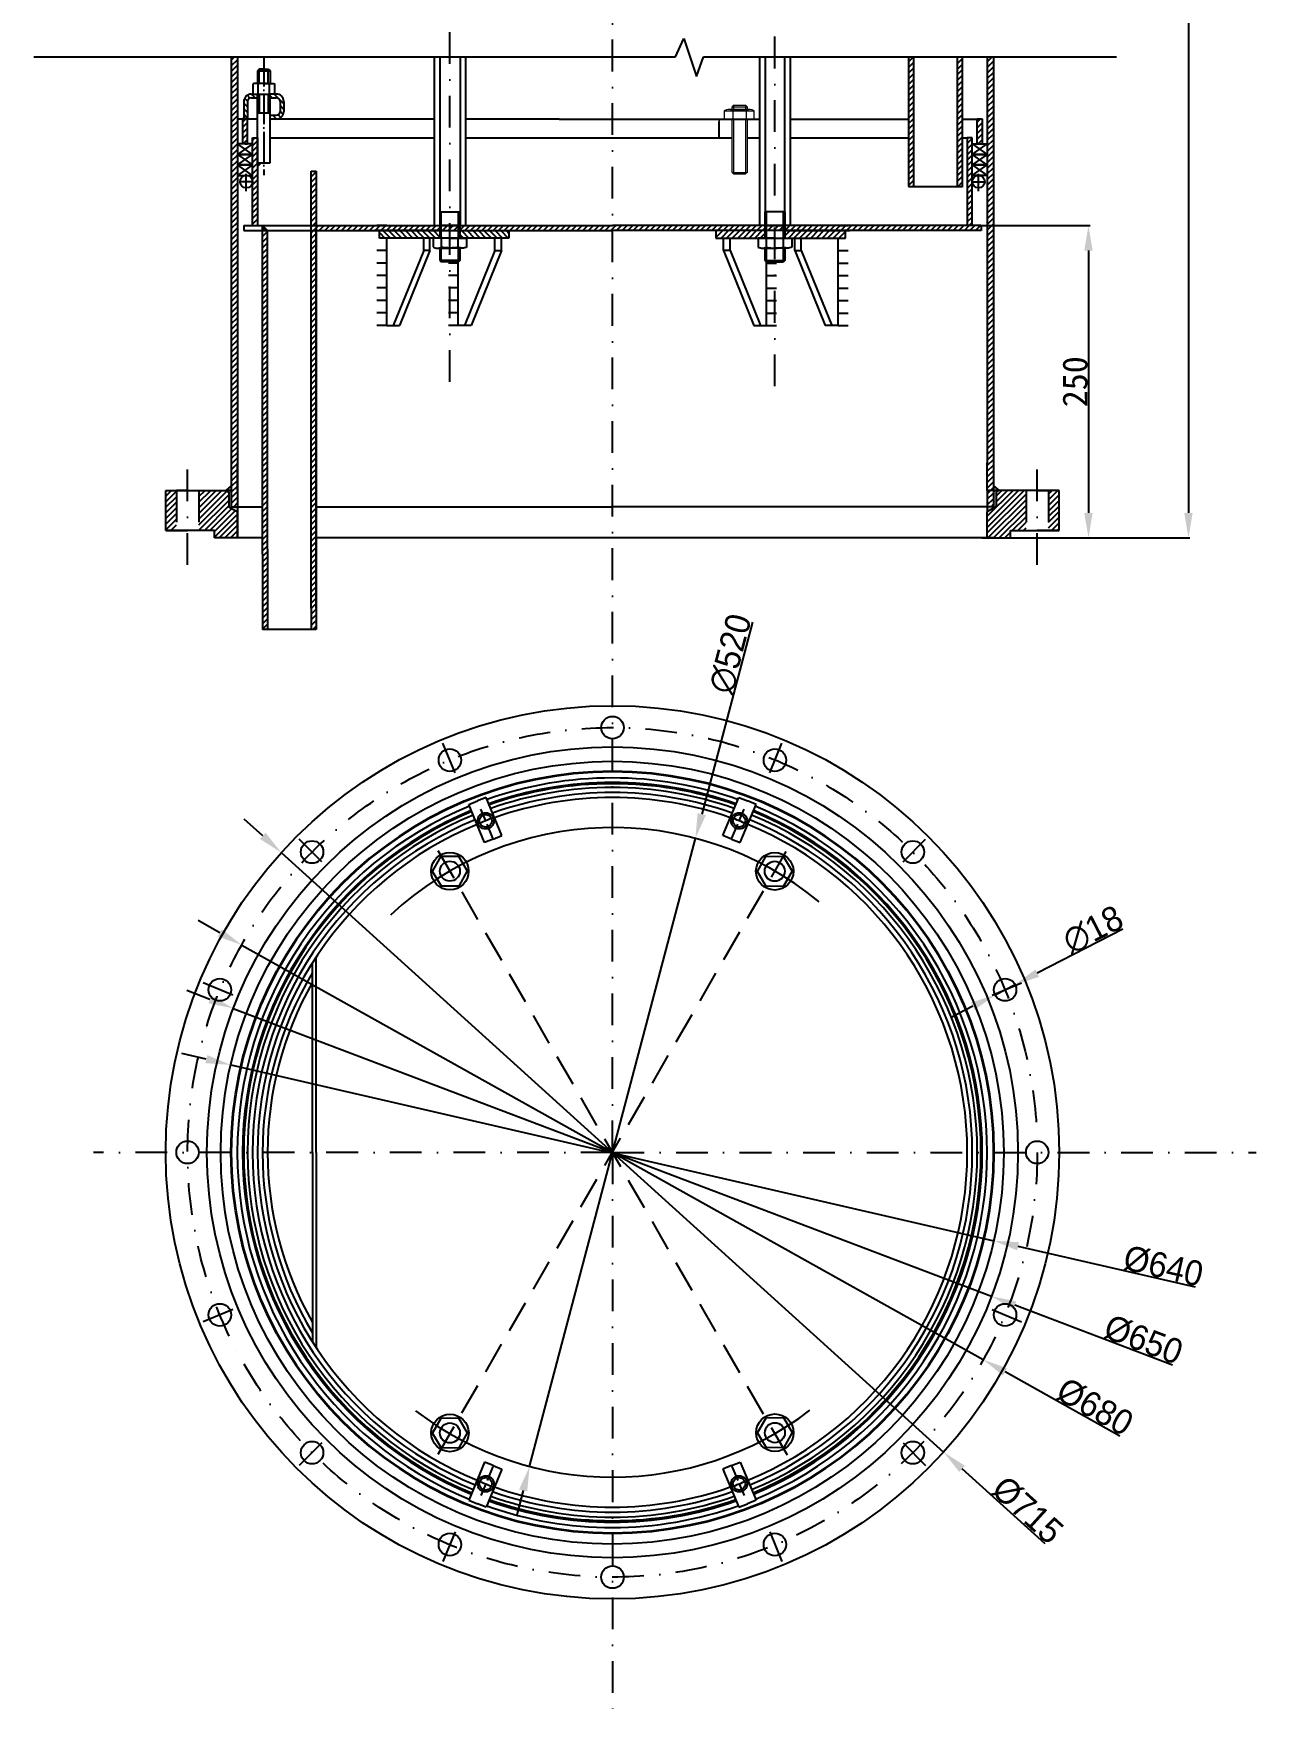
# Model space of a CAD drawing. Header units: millimetres. Extents: x 1235 to 3083, y 1046 to 3116.
# Drawn here: x 1235 to 2213, y 1046 to 2394 of the extents above; entities that cross this region are included whole.
import ezdxf

# ---------------------------------------------------------------- set-up
doc = ezdxf.new("R2010")
doc.units = ezdxf.units.MM
for name, pattern in [('ACAD_ISO02W100', [15, 12, -3]), ('ACAD_ISO04W100', [30, 24, -3, 0, -3]), ('DASHDOTX2', [50.8, 25.4, -12.7, 0, -12.7]), ('DASHEDX2', [38.1, 25.4, -12.7])]:
    doc.linetypes.add(name, pattern=pattern)
for name, color, linetype, plot in [('填充', 7, 'Continuous', False), ('虚线', 7, 'ACAD_ISO02W100', False), ('视口', 7, 'Continuous', False)]:
    doc.layers.add(name, color=color, linetype=linetype, plot=plot)
doc.layers.add('标注', color=65, linetype='Continuous', lineweight=13)
doc.styles.get("Standard").update_dxf_attribs({"font": ''})
doc.styles.get('Standard').set_extended_font_data('SimSun')
doc.dimstyles.new('ISO-25', dxfattribs={"dimtxt": 20, "dimasz": 20, "dimexe": 1.25, "dimexo": 0.625, "dimtad": 1, "dimtxsty": 'Standard', "dimcen": 2.5, "dimadec": 0, "dimazin": 0, "dimtfac": 1, "dimtmove": 0, "dimatfit": 3, "dimfxl": 1, "dimarcsym": 0})
pattern_1 = [(45, (2755.085, 1498.7804), (-2.245064, 2.245064), [])]

# ---------------------------------------------------------------- blocks, each defined once
blk = doc.blocks.new('zhizuo')
h = blk.add_hatch()
h.set_pattern_fill('ANSI31', color=256, scale=0.25, angle=90, style=0)
h.set_pattern_definition([(135, (-89.40065, 176.0967), (-0.561266, -0.561266), [])])
h.paths.add_polyline_path([(-14.12, -1), (-14.12, -2.5), (-5.25, -2.5), (-2, -2.5), (-2, -1), (-5.25, -1)])
h.paths.add_polyline_path([(11.81, -2.5), (11.81, -1), (2, -1), (2, -2.5), (3.34, -2.5)])
for p, q in [((-2, 2.73), (-2, -2.5)), ((-2, 2.73), (2, 2.73)), ((-1.73, -2.5), (-1.73, 2.73)), ((1.73, -2.5), (1.73, 2.73)), ((2, 2.73), (2, -2.5)), ((-5.25, -1), (-15, -1)), ((-12.61, 0), (-14.61, 0)), ((-14.12, -2.5), (-14.12, -1)), ((-5.25, -2.5), (-14.12, -2.5)), ((-12.61, -20), (-12.61, -2.5)), ((-2, -1), (-5.25, -1)), ((11.81, -2.5), (-5.25, -2.5)), ((-5.25, -5), (-5.25, -2.5)), ((-4, -5), (-4, -2.5)), ((-2, -1), (-3.34, -1)), ((-3.34, -2.5), (-3.34, -4.28)), ((-1.67, -4.5), (-1.67, -2.5)), ((0, -2.5), (3.34, -2.5)), ((1.67, -4.5), (1.67, -2.5)), ((2, -1), (3.34, -1)), ((3.34, -2.5), (3.34, -4.28)), ((5.25, -1), (5.25, -1)), ((9, -5), (9, -2.5)), ((10.29, -5), (10.29, -2.5)), ((11.81, -1), (11.81, -2.5)), ((-12.61, -5), (-14.61, -5)), ((-5.25, -5), (-11.36, -20)), ((-4, -5), (-10.06, -20)), ((-4, -5), (-5.25, -5)), ((-2.51, -4.5), (0, -4.5)), ((-2, -4.5), (-2, -7)), ((-1.73, -7), (-1.73, -4.5)), ((2.51, -4.5), (0, -4.5)), ((1.73, -7), (1.73, -4.5)), ((2, -4.5), (2, -7)), ((9, -5), (2.93, -20)), ((10.29, -5), (4.23, -20)), ((9, -5), (10.29, -5)), ((-12.61, -7.5), (-14.61, -7.5)), ((-12.61, -10), (-14.61, -10)), ((-2, -7), (-1.73, -7.27)), ((2, -7), (-2, -7)), ((1.73, -7.27), (-1.73, -7.27)), ((1.68, -7.5), (-0.32, -7.5)), ((1.68, -10), (-0.32, -10)), ((1.68, -20), (1.68, -7.27)), ((2, -7), (1.73, -7.27)), ((-12.61, -12.5), (-14.61, -12.5)), ((1.68, -12.5), (-0.32, -12.5)), ((-12.61, -15), (-14.61, -15)), ((1.68, -15), (-0.32, -15)), ((-12.61, -17.5), (-14.61, -17.5)), ((-12.61, -20), (-14.61, -20)), ((-12.61, -20), (-10.06, -20)), ((1.68, -17.5), (-0.32, -17.5)), ((1.68, -20), (-0.32, -20)), ((4.23, -20), (1.68, -20))]:
    blk.add_line(p, q)
blk.add_ellipse((-2.51, -4.28), major_axis=(-0.836, 0), ratio=0.267949, start_param=0, end_param=3.141593)
at = {"extrusion": (0, 0, -1)}
for centre, major_axis, ratio in [((0, -4.28), (1.67, 0), 0.133975), ((2.51, -4.28), (0.836, 0), 0.267949)]:
    blk.add_ellipse(centre, major_axis=major_axis, ratio=ratio, start_param=0, end_param=3.141593, dxfattribs=at)
at = {"layer": '视口', "lineweight": 30}
blk.add_line((2, 0), (-2, 0), dxfattribs=at)
blk = doc.blocks.new('*D36')
at = {"color": 0, "lineweight": -2, "transparency": 16777216}
for p, q in [((2016.8, 2946.5), (2159.9, 2946.5)), ((2158.7, 2926.5), (2158.7, 2010.2)), ((2016.8, 1990.2), (2159.9, 1990.2))]:
    blk.add_line(p, q, dxfattribs=at)
at = {"color": 0, "lineweight": -3, "transparency": 16777216}
for points in [[(2155.3, 2926.5), (2162, 2926.5), (2158.7, 2946.5)], [(2155.3, 2010.2), (2162, 2010.2), (2158.7, 1990.2)]]:
    blk.add_solid(points, dxfattribs=at)
at = {"layer": 'Defpoints', "color": 0, "lineweight": -3, "transparency": 16777216}
for p in [(2016.2, 2946.5), (2016.2, 1990.2), (2158.7, 1990.2)]:
    blk.add_point(p, dxfattribs=at)
at = {"color": 0, "lineweight": -3, "transparency": 16777216, "insert": (2148.1, 2468.4), "char_height": 20, "attachment_point": 5, "rotation": 90}
blk.add_mtext('1750', dxfattribs=at)
blk = doc.blocks.new('*D37')
at = {"color": 0, "lineweight": -2, "transparency": 16777216}
for p, q in [((1993.3, 2240.2), (2079.9, 2240.2)), ((2078.7, 2220.2), (2078.7, 2010.2)), ((1993.3, 1990.2), (2079.9, 1990.2))]:
    blk.add_line(p, q, dxfattribs=at)
at = {"color": 0, "lineweight": -3, "transparency": 16777216}
for points in [[(2075.3, 2220.2), (2082, 2220.2), (2078.7, 2240.2)], [(2075.3, 2010.2), (2082, 2010.2), (2078.7, 1990.2)]]:
    blk.add_solid(points, dxfattribs=at)
at = {"layer": 'Defpoints', "color": 0, "lineweight": -3, "transparency": 16777216}
for p in [(1992.7, 2240.2), (1992.7, 1990.2), (2078.7, 1990.2)]:
    blk.add_point(p, dxfattribs=at)
at = {"color": 0, "lineweight": -3, "transparency": 16777216, "insert": (2068, 2115.2), "char_height": 20, "attachment_point": 5, "rotation": 90}
blk.add_mtext('250', dxfattribs=at)
blk = doc.blocks.new('*D142')
at = {"color": 0, "lineweight": -2, "transparency": 16777216}
for p, q in [((1417.8, 1751.7), (1403, 1765.1)), ((1432.7, 1738.3), (1962.7, 1258.4)), ((2044, 1184.9), (1977.6, 1245))]:
    blk.add_line(p, q, dxfattribs=at)
at = {"color": 0, "lineweight": -3, "transparency": 16777216}
for points in [[(1420.1, 1754.2), (1415.6, 1749.2), (1432.7, 1738.3)], [(1979.8, 1247.5), (1975.3, 1242.5), (1962.7, 1258.4)]]:
    blk.add_solid(points, dxfattribs=at)
at = {"layer": 'Defpoints', "color": 0, "lineweight": -3, "transparency": 16777216}
for p in [(1432.7, 1738.3), (1962.7, 1258.4)]:
    blk.add_point(p, dxfattribs=at)
at = {"color": 0, "lineweight": -3, "transparency": 16777216, "insert": (2029.9, 1212), "char_height": 20, "attachment_point": 5, "rotation": 317.8465}
blk.add_mtext('{\\fMS PGothic|b0|i0|c134|p34;%%C715}', dxfattribs=at)
blk = doc.blocks.new('*D143')
at = {"color": 0, "lineweight": -2, "transparency": 16777216}
for p, q in [((1383.5, 1674.1), (1366.1, 1683.9)), ((1401, 1664.3), (1994.4, 1332.4)), ((2103.8, 1271.2), (2011.9, 1322.6))]:
    blk.add_line(p, q, dxfattribs=at)
at = {"color": 0, "lineweight": -3, "transparency": 16777216}
for points in [[(1385.2, 1677), (1381.9, 1671.2), (1401, 1664.3)], [(2013.5, 1325.5), (2010.2, 1319.7), (1994.4, 1332.4)]]:
    blk.add_solid(points, dxfattribs=at)
at = {"layer": 'Defpoints', "color": 0, "lineweight": -3, "transparency": 16777216}
for p in [(1401, 1664.3), (1994.4, 1332.4)]:
    blk.add_point(p, dxfattribs=at)
at = {"color": 0, "lineweight": -3, "transparency": 16777216, "insert": (2083.8, 1294.6), "char_height": 20, "attachment_point": 5, "rotation": 330.7771}
blk.add_mtext('{\\fMS PGothic|b0|i0|c134|p34;%%c680}', dxfattribs=at)
blk = doc.blocks.new('*D144')
at = {"color": 0, "lineweight": -2, "transparency": 16777216}
for p, q in [((1375.6, 1620.7), (1357, 1627.8)), ((1394.3, 1613.6), (2001.1, 1383.1)), ((2145.9, 1328.1), (2019.8, 1376))]:
    blk.add_line(p, q, dxfattribs=at)
at = {"color": 0, "lineweight": -3, "transparency": 16777216}
for points in [[(1376.8, 1623.8), (1374.5, 1617.6), (1394.3, 1613.6)], [(2020.9, 1379.1), (2018.6, 1372.9), (2001.1, 1383.1)]]:
    blk.add_solid(points, dxfattribs=at)
at = {"layer": 'Defpoints', "color": 0, "lineweight": -3, "transparency": 16777216}
for p in [(1394.3, 1613.6), (2001.1, 1383.1)]:
    blk.add_point(p, dxfattribs=at)
at = {"color": 0, "lineweight": -3, "transparency": 16777216, "insert": (2122.7, 1348.3), "char_height": 20, "attachment_point": 5, "rotation": 339.203}
blk.add_mtext('{\\fMS PGothic|b0|i0|c134|p34;%%C650}', dxfattribs=at)
blk = doc.blocks.new('*D145')
at = {"color": 0, "lineweight": -2, "transparency": 16777216}
for p, q in [((1372.7, 1572.9), (1353.2, 1577.4)), ((1392.2, 1568.4), (2002.8, 1427.6)), ((2164.4, 1390.4), (2022.3, 1423.1))]:
    blk.add_line(p, q, dxfattribs=at)
at = {"color": 0, "lineweight": -3, "transparency": 16777216}
for points in [[(1373.5, 1576.2), (1372, 1569.7), (1392.2, 1568.4)], [(2023.1, 1426.4), (2021.6, 1419.9), (2002.8, 1427.6)]]:
    blk.add_solid(points, dxfattribs=at)
at = {"layer": 'Defpoints', "color": 0, "lineweight": -3, "transparency": 16777216}
for p in [(1392.2, 1568.4), (2002.8, 1427.6)]:
    blk.add_point(p, dxfattribs=at)
at = {"color": 0, "lineweight": -3, "transparency": 16777216, "insert": (2138.6, 1407.2), "char_height": 20, "attachment_point": 5, "rotation": 347.014}
blk.add_mtext('{\\fMS PGothic|b0|i0|c134|p34;%%C640}', dxfattribs=at)
blk = doc.blocks.new('*D146')
at = {"color": 0, "lineweight": -2, "transparency": 16777216}
for p, q in [((1809.7, 1922.8), (1769.2, 1769.1)), ((1631.4, 1247), (1764.1, 1749.7)), ((1626.2, 1227.6), (1621.1, 1208.3))]:
    blk.add_line(p, q, dxfattribs=at)
at = {"color": 0, "lineweight": -3, "transparency": 16777216}
for points in [[(1765.9, 1769.9), (1772.4, 1768.2), (1764.1, 1749.7)], [(1623, 1228.5), (1629.5, 1226.8), (1631.4, 1247)]]:
    blk.add_solid(points, dxfattribs=at)
at = {"layer": 'Defpoints', "color": 0, "lineweight": -3, "transparency": 16777216}
for p in [(1764.1, 1749.7), (1631.4, 1247)]:
    blk.add_point(p, dxfattribs=at)
at = {"color": 0, "lineweight": -3, "transparency": 16777216, "insert": (1792.1, 1897.5), "char_height": 20, "attachment_point": 5, "rotation": 75.2148}
blk.add_mtext('{\\fMS PGothic|b0|i0|c128|p34;∅520}', dxfattribs=at)
blk = doc.blocks.new('*D147')
at = {"color": 0, "lineweight": -2, "transparency": 16777216}
for p, q in [((2106.2, 1676.9), (2037.7, 1641.7)), ((2003.9, 1624.4), (2019.9, 1632.6)), ((1986.1, 1615.3), (1968.3, 1606.1))]:
    blk.add_line(p, q, dxfattribs=at)
at = {"color": 0, "lineweight": -3, "transparency": 16777216}
for points in [[(2036.2, 1644.7), (2039.2, 1638.8), (2019.9, 1632.6)], [(1984.6, 1618.2), (1987.6, 1612.3), (2003.9, 1624.4)]]:
    blk.add_solid(points, dxfattribs=at)
at = {"layer": 'Defpoints', "color": 0, "lineweight": -3, "transparency": 16777216}
for p in [(2019.9, 1632.6), (2003.9, 1624.4)]:
    blk.add_point(p, dxfattribs=at)
at = {"color": 0, "lineweight": -3, "transparency": 16777216, "insert": (2082.3, 1676.5), "char_height": 20, "attachment_point": 5, "rotation": 27.1392}
blk.add_mtext('{\\fMS PGothic|b0|i0|c128|p34;∅18}', dxfattribs=at)

msp = doc.modelspace()

# ---------------------------------------------------------------- hatches: boundary and pattern name
at = {"lineweight": -3}
h = msp.add_hatch(dxfattribs=at)
h.set_pattern_fill('ANSI31', color=256)
h.set_pattern_definition(pattern_1)
h.paths.add_polyline_path([(1397.7036, 2280.32629), (1397.69443, 2280.32629), (1397.69443, 2288.73082), (1397.69443, 2288.73082), (1397.69443, 2297.13534), (1397.7036, 2375.16837), (1392.7036, 2375.16837), (1392.7036, 2052.08701), (1392.7036, 2028.19407), (1397.7036, 2028.19407), (1397.7036, 2050.21006)])
h.paths.add_polyline_path([(1397.7036, 2028.19407), (1392.7036, 2028.19407), (1392.7036, 2015.19407), (1397.7036, 2015.19407)])
h = msp.add_hatch(dxfattribs=at)
h.set_pattern_fill('ANSI31', color=256)
h.set_pattern_definition(pattern_1)
h.paths.add_polyline_path([(1938.7036, 2325.53987), (1934.7036, 2325.53987), (1934.7036, 2271.59407), (1938.7036, 2271.59407)])
h.paths.add_polyline_path([(1938.7036, 2375.16837), (1934.7036, 2375.16837), (1934.7036, 2325.53987), (1938.7036, 2325.53987)])
h.paths.add_polyline_path([(1977.7036, 2375.16837), (1973.7036, 2375.16837), (1973.7036, 2325.53987), (1977.7036, 2325.53987)])
h.paths.add_polyline_path([(1977.7036, 2325.53987), (1973.7036, 2325.53987), (1973.7036, 2271.59407), (1977.7036, 2271.59407)])
h = msp.add_hatch(dxfattribs=at)
h.set_pattern_fill('ANSI31', color=256)
h.set_pattern_definition(pattern_1)
h.paths.add_polyline_path([(1997.7036, 2280.32629), (1997.71276, 2280.32629), (1997.71276, 2288.73082), (1997.71277, 2288.73082), (1997.71277, 2297.13534), (1997.7036, 2375.16837), (2002.7036, 2375.16837), (2002.7036, 2052.08701), (2002.7036, 2028.19407), (1997.7036, 2028.19407), (1997.7036, 2050.21006)])
h.paths.add_polyline_path([(1997.7036, 2028.19407), (2002.7036, 2028.19407), (2002.7036, 2015.19407), (1997.7036, 2015.19407)])
h = msp.add_hatch()
h.set_pattern_fill('ANSI31', color=256, style=0)
h.set_pattern_definition([(135, (2510.3062, 2258.888), (2.245064, 2.245064), [])])
h.paths.add_polyline_path([(1413.70359, 2345.501), (1408.70359, 2345.501, 0.4142135624), (1402.70359, 2339.501), (1402.70359, 2325.501), (1405.70359, 2325.501), (1405.70359, 2339.501, -0.4142135624), (1408.70359, 2342.501), (1413.70359, 2342.501)])
h.paths.add_polyline_path([(1428.70359, 2345.501), (1423.70359, 2345.501), (1423.70359, 2342.501), (1428.70359, 2342.501, -0.4142135624), (1431.70359, 2339.501), (1431.70359, 2331.501, -0.4142135624), (1428.70359, 2328.501), (1423.70359, 2328.501), (1423.70359, 2325.501), (1428.70359, 2325.501, 0.4142135624), (1434.70359, 2331.501), (1434.70359, 2339.501, 0.4142135624)])
h = msp.add_hatch(dxfattribs=at)
h.set_pattern_fill('ANSI31', color=256)
h.set_pattern_definition(pattern_1)
h.paths.add_polyline_path([(1405.69443, 2325.501), (1401.69443, 2325.501), (1401.69443, 2305.53987), (1405.69443, 2305.53987)])
h.paths.add_polyline_path([(1993.71277, 2325.53987), (1989.71277, 2325.53987), (1989.71277, 2305.53987), (1993.71277, 2305.53987)])
h = msp.add_hatch(dxfattribs=at)
h.set_pattern_fill('ANSI31', color=256)
h.set_pattern_definition(pattern_1)
h.paths.add_polyline_path([(1413.69443, 2310.31232), (1409.69443, 2310.31232), (1409.69443, 2240.19407), (1413.69443, 2240.19407)])
h = msp.add_hatch(dxfattribs=at)
h.set_pattern_fill('ANSI31', color=256)
h.set_pattern_definition(pattern_1)
h.paths.add_polyline_path([(1981.71276, 2310.31232), (1985.71276, 2310.31232), (1985.71276, 2240.19407), (1981.71276, 2240.19407)])
h = msp.add_hatch(color=256)
h.set_gradient(color2=(0, 0, 0), tint=1)
h.paths.add_polyline_path([(1417.70359, 2290.501), (1413.70359, 2290.501), (1413.70359, 2286.501)])
h = msp.add_hatch(dxfattribs=at)
h.set_pattern_fill('ANSI31', color=256)
h.set_pattern_definition(pattern_1)
h.paths.add_polyline_path([(1421.7036, 2236.19407), (1417.7036, 2236.19407), (1417.7036, 1977.15002), (1417.7036, 1916.89407), (1421.7036, 1916.89407), (1421.7036, 1981.15002)])
h.paths.add_polyline_path([(1460.7036, 2236.19407), (1456.7036, 2236.19407), (1456.7036, 1933.71002), (1456.7036, 1916.89407), (1460.7036, 1916.89407)])
h.paths.add_polyline_path([(1460.7036, 2283.63407), (1456.7036, 2283.63407), (1456.7036, 2240.19407), (1460.7036, 2240.19407)])
h.paths.add_polyline_path([(1460.7036, 2240.19407), (1456.7036, 2240.19407), (1456.7036, 2236.19407), (1460.7036, 2236.19407)])
h = msp.add_hatch(color=256, dxfattribs=at)
h.dxf.hatch_style = 1
h.paths.add_polyline_path([(1421.7036, 2236.19407), (1417.7036, 2240.19407), (1417.7036, 2236.19407)])
h = msp.add_hatch(dxfattribs=at)
h.set_pattern_fill('ANSI31', color=256)
h.set_pattern_definition(pattern_1)
h.paths.add_polyline_path([(1697.7036, 2240.19407), (1567.7036, 2240.19407), (1567.7036, 2236.19407), (1697.7036, 2236.19407)])
h.paths.add_polyline_path([(1827.7036, 2240.19407), (1697.7036, 2240.19407), (1697.7036, 2236.19407), (1827.7036, 2236.19407)])
h.paths.add_polyline_path([(1992.7036, 2240.19407), (1827.7036, 2240.19407), (1827.7036, 2236.19407), (1992.7036, 2236.19407)])
h.paths.add_polyline_path([(1460.7036, 2240.19407), (1460.7036, 2236.19407), (1567.7036, 2236.19407), (1567.7036, 2240.19407)])
h = msp.add_hatch(dxfattribs=at)
h.set_pattern_fill('ANSI31', color=256)
h.set_pattern_definition(pattern_1)
h.paths.add_polyline_path([(1379.22305, 1996.19407), (1379.22305, 1990.19407), (1397.72305, 1990.19407), (1397.71626, 2011.1453), (1390.7036, 2015.19407), (1390.7036, 2026.77037), (1388.23767, 2028.19407), (1366.72305, 2028.19407), (1366.72305, 1996.19407)])
h.paths.add_polyline_path([(1340.22305, 1996.19407), (1348.72305, 1996.19407), (1348.72305, 2028.19407), (1340.22305, 2028.19407)])
at = {"linetype": 'DASHDOTX2', "lineweight": -3}
h = msp.add_hatch(color=256, dxfattribs=at)
h.dxf.hatch_style = 1
h.paths.add_polyline_path([(1390.7036, 2026.77037), (1388.23767, 2028.19407), (1392.7036, 2028.19407), (1392.7036, 2015.19407), (1397.71073, 2015.19407), (1397.71626, 2011.1453), (1390.7036, 2015.19407)])
h.paths.add_polyline_path([(1392.7036, 2031.95173), (1392.7036, 2028.19407), (1388.23767, 2028.19407)])
at = {"lineweight": -3}
h = msp.add_hatch(dxfattribs=at)
h.set_pattern_fill('ANSI31', color=256)
h.set_pattern_definition(pattern_1)
h.paths.add_polyline_path([(2028.68414, 2028.19407), (2007.16952, 2028.19407), (2004.7036, 2026.77037), (2004.7036, 2015.19407), (1997.69093, 2011.1453), (1997.68414, 1990.19407), (2016.18414, 1990.19407), (2016.18414, 1996.19407), (2028.68414, 1996.19407)])
h.paths.add_polyline_path([(2055.18414, 2028.19407), (2046.68414, 2028.19407), (2046.68414, 1996.19407), (2055.18414, 1996.19407)])
at = {"linetype": 'DASHDOTX2', "lineweight": -3}
h = msp.add_hatch(color=256, dxfattribs=at)
h.dxf.hatch_style = 1
h.paths.add_polyline_path([(2004.7036, 2026.77037), (2007.16952, 2028.19407), (2002.7036, 2028.19407), (2002.7036, 2015.19407), (1997.69646, 2015.19407), (1997.69093, 2011.1453), (2004.7036, 2015.19407)])
h.paths.add_polyline_path([(2002.7036, 2031.95173), (2002.7036, 2028.19407), (2007.16952, 2028.19407)])

# ---------------------------------------------------------------- linework, layer by layer
at = {"linetype": 'DASHDOTX2'}
for q in [(1697.7036, 3116.29491), (1282.51906, 1498.35122), (2212.99215, 1498.35122), (1697.7036, 1046.09399)]:
    msp.add_line((1697.7036, 1498.35122), q, dxfattribs=at)
at = {"linetype": 'DASHDOTX2', "lineweight": -3}
for p, q in [((1827.7036, 2111.55018), (1827.7036, 2976.37697)), ((1567.7036, 2115.06793), (1567.7036, 2962.01188)), ((1409.69443, 2305.53987), (1397.69443, 2297.13534)), ((1409.69443, 2297.13534), (1397.69443, 2305.53987)), ((1985.71277, 2305.53987), (1997.71276, 2297.13534)), ((1985.71277, 2297.13534), (1997.71276, 2305.53987)), ((1397.69443, 2297.13534), (1409.69443, 2288.73082)), ((1397.69443, 2288.73082), (1409.69443, 2297.13534)), ((1997.71277, 2297.13534), (1985.71276, 2288.73082)), ((1997.71277, 2288.73082), (1985.71277, 2297.13534)), ((1409.69443, 2288.73082), (1397.69443, 2280.32629)), ((1409.69443, 2280.32629), (1397.69443, 2288.73082)), ((1404.69443, 2267.84194), (1404.69443, 2281.59741)), ((1985.71276, 2288.73082), (1997.71276, 2280.32629)), ((1985.71276, 2280.32629), (1997.71277, 2288.73082)), ((1990.71276, 2267.84194), (1990.71276, 2281.59741)), ((1409.69443, 2275.31232), (1399.69443, 2275.31232)), ((1985.71276, 2275.31232), (1995.71276, 2275.31232)), ((1357.72305, 1968.7205), (1357.72305, 2047.73901)), ((2037.68414, 1968.7205), (2037.68414, 2047.73901)), ((1357.72305, 2028.19407), (1348.72305, 2028.19407)), ((1348.72305, 2028.19407), (1348.72305, 1996.19407)), ((1366.72305, 2028.19407), (1366.72305, 1996.19407)), ((1392.7036, 2031.95173), (1388.23767, 2028.19407)), ((1388.23767, 2028.19407), (1390.7036, 2026.77037)), ((1392.7036, 2028.19407), (1390.7036, 2028.19407)), ((1390.7036, 2026.77037), (1390.7036, 2015.19407)), ((1390.7036, 2026.77037), (1390.7036, 2015.19407)), ((1392.7036, 2028.19407), (1392.7036, 2015.19407)), ((1397.71073, 2028.19407), (1397.71073, 2015.19407)), ((1997.69646, 2028.19407), (1997.69646, 2015.19407)), ((2002.7036, 2031.95173), (2007.16952, 2028.19407)), ((2002.7036, 2028.19407), (2004.7036, 2028.19407)), ((2002.7036, 2028.19407), (2002.7036, 2015.19407)), ((2007.16952, 2028.19407), (2004.7036, 2026.77037)), ((2004.7036, 2026.77037), (2004.7036, 2015.19407)), ((2004.7036, 2026.77037), (2004.7036, 2015.19407)), ((2028.68414, 2028.19407), (2028.68414, 1996.19407)), ((2037.68414, 2028.19407), (2046.68414, 2028.19407)), ((2046.68414, 2028.19407), (2046.68414, 1996.19407)), ((1390.7036, 2015.19407), (1397.71626, 2011.1453)), ((1392.7036, 2015.19407), (1397.71073, 2015.19407)), ((1397.71073, 2015.19407), (1397.71626, 2011.1453)), ((2004.7036, 2015.19407), (1997.69093, 2011.1453)), ((1997.69646, 2015.19407), (1997.69093, 2011.1453)), ((2002.7036, 2015.19407), (1997.69646, 2015.19407))]:
    msp.add_line(p, q, dxfattribs=at)
at = {"lineweight": -3}
for p, q in [((1748.07853, 2375.16837), (1754.74561, 2389.90387)), ((1754.74561, 2389.90387), (1765.00266, 2359.66287)), ((1234.54951, 2375.16837), (1748.07853, 2375.16837)), ((1392.7036, 2375.16837), (1392.7036, 2052.08701)), ((1397.7036, 2375.16837), (1397.7036, 2050.21006)), ((1397.7036, 2375.16837), (1397.7036, 2050.21006)), ((1555.1734, 2375.16837), (1555.1734, 2240.19407)), ((1559.6734, 2375.16837), (1559.6734, 2240.19407)), ((1575.73379, 2375.16837), (1575.73379, 2240.19407)), ((1580.23379, 2375.16837), (1580.23379, 2240.19407)), ((1765.00266, 2359.66287), (1770.64405, 2375.16837)), ((1770.64405, 2375.16837), (2100.96685, 2375.16837)), ((1815.41279, 2375.16837), (1815.41279, 2240.19407)), ((1819.91279, 2375.16837), (1819.91279, 2240.19407)), ((1835.4944, 2375.16837), (1835.4944, 2240.19407)), ((1839.9944, 2375.16837), (1839.9944, 2240.19407)), ((1934.7036, 2375.16837), (1934.7036, 2271.59407)), ((1938.7036, 2375.16837), (1938.7036, 2271.59407)), ((1973.7036, 2375.16837), (1973.7036, 2271.59407)), ((1977.7036, 2375.16837), (1977.7036, 2271.59407)), ((1997.7036, 2375.16837), (1997.7036, 2050.21006)), ((2002.7036, 2375.16837), (2002.7036, 2052.08701)), ((1409.81859, 2353.30558), (1409.81859, 2345.501)), ((1431.70359, 2339.501), (1431.70359, 2331.501)), ((1434.70359, 2339.501), (1434.70359, 2331.501)), ((1655.20359, 2325.501), (1815.41279, 2325.501)), ((1782.85063, 2323.52603), (1782.85063, 2310.31232)), ((1839.9944, 2325.501), (1934.7036, 2325.501)), ((1977.7036, 2325.501), (1989.71277, 2325.501)), ((1409.69443, 2240.31232), (1409.69443, 2310.31232)), ((1409.69443, 2310.31232), (1413.69443, 2310.31232)), ((1413.69443, 2310.31232), (1413.69443, 2240.31232)), ((1792.11978, 2310.31232), (1793.45727, 2310.31232)), ((1805.41528, 2310.31232), (1815.41279, 2310.31232)), ((1839.9944, 2310.31232), (1934.7036, 2310.31232)), ((1977.7036, 2310.31232), (1981.71276, 2310.31232)), ((1985.71276, 2310.31232), (1981.71276, 2310.31232)), ((1981.71276, 2310.31232), (1981.71276, 2240.31232)), ((1985.71276, 2240.31232), (1985.71276, 2310.31232)), ((1456.7036, 2240.19407), (1456.7036, 2283.63407)), ((1456.7036, 2283.63407), (1460.7036, 2283.63407)), ((1460.7036, 2283.63407), (1460.7036, 2236.19407)), ((1934.7036, 2271.59407), (1977.7036, 2271.59407)), ((1977.7036, 2271.59407), (1977.7036, 2270.89407)), ((1392.7036, 2240.19407), (1392.7036, 2028.19407)), ((1402.7036, 2240.19407), (1697.7036, 2240.19407)), ((1402.7036, 2240.19407), (1402.7036, 2236.19407)), ((1417.7036, 2236.19407), (1417.7036, 2240.19407)), ((1417.7036, 2240.19407), (1421.7036, 2236.19407)), ((1456.7036, 2236.19407), (1456.7036, 2240.19407)), ((1992.7036, 2240.19407), (1697.7036, 2240.19407)), ((1992.7036, 2240.19407), (1992.7036, 2236.19407)), ((2002.7036, 2240.19407), (2002.7036, 2028.19407)), ((1402.7036, 2236.19407), (1697.7036, 2236.19407)), ((1417.7036, 1977.15002), (1417.7036, 2236.19407)), ((1421.7036, 1981.15002), (1421.7036, 2236.19407)), ((1456.7036, 1933.71002), (1456.7036, 2236.19407)), ((1460.7036, 1933.71002), (1460.7036, 2236.19407)), ((1460.7036, 2236.19407), (1460.7036, 1916.89407)), ((1992.7036, 2236.19407), (1697.7036, 2236.19407)), ((1392.7036, 2052.08701), (1392.7036, 2015.19407)), ((1397.7036, 2050.21006), (1397.7036, 1990.19407)), ((1397.71073, 2028.19407), (1397.7036, 2050.21006)), ((1997.69646, 2028.19407), (1997.7036, 2050.21006)), ((1340.22305, 1996.19407), (1340.22305, 2028.19407)), ((1340.22305, 2028.19407), (1392.7036, 2028.19407)), ((2055.18414, 2028.19407), (1997.69646, 2028.19407)), ((2055.18414, 1996.19407), (2055.18414, 2028.19407)), ((1397.71073, 2015.19407), (1417.7036, 2015.19407)), ((1397.72305, 1990.19407), (1397.71626, 2011.1453)), ((1460.7036, 2015.19407), (1697.7036, 2015.19407)), ((1997.69646, 2015.19407), (1697.7036, 2015.19407)), ((1997.68414, 1990.19407), (1997.69093, 2011.1453)), ((1379.22305, 1996.19407), (1340.22305, 1996.19407)), ((1340.22305, 1996.19407), (1357.72305, 1996.19407)), ((1379.22305, 1990.19407), (1379.22305, 1996.19407)), ((2016.18414, 1990.19407), (2016.18414, 1996.19407)), ((2016.18414, 1996.19407), (2055.18414, 1996.19407)), ((2055.18414, 1996.19407), (2037.68414, 1996.19407)), ((1397.72305, 1990.19407), (1379.22305, 1990.19407)), ((1417.7036, 1990.19407), (1392.7036, 1990.19407)), ((2002.7036, 1990.19407), (1460.7036, 1990.19407)), ((1997.68414, 1990.19407), (2016.18414, 1990.19407)), ((1417.7036, 1977.15002), (1417.7036, 1916.89407)), ((1421.7036, 1981.15002), (1421.7036, 1916.89407)), ((1456.7036, 1933.71002), (1456.7036, 1916.89407)), ((1460.7036, 1916.89407), (1417.7036, 1916.89407)), ((1571.82284, 1802.25424), (1562.08323, 1825.76774)), ((1823.58435, 1802.25424), (1833.32396, 1825.76774)), ((1465.10629, 1730.94852), (1447.10984, 1748.94497)), ((1930.3009, 1730.94852), (1948.29735, 1748.94497)), ((1393.80057, 1624.23197), (1370.28708, 1633.97158)), ((2001.60662, 1624.23197), (2025.12011, 1633.97158)), ((1393.80057, 1372.47047), (1370.28708, 1362.73086)), ((2001.60662, 1372.47047), (2025.12011, 1362.73086)), ((1465.10629, 1265.75392), (1447.10984, 1247.75747)), ((1930.3009, 1265.75392), (1948.29735, 1247.75747)), ((1571.82284, 1194.4482), (1562.08323, 1170.9347)), ((1823.58435, 1194.4482), (1833.32396, 1170.9347))]:
    msp.add_line(p, q, dxfattribs=at)
at = {"linetype": 'ACAD_ISO04W100'}
msp.add_line((1418.70359, 2375.501), (1418.70359, 2280.501), dxfattribs=at)
for p, q in [((1415.1178, 2365.501), (1413.70359, 2364.08679)), ((1413.70359, 2364.08679), (1413.70359, 2353.901)), ((1413.70359, 2364.08679), (1423.70359, 2364.08679)), ((1418.70359, 2365.501), (1415.1178, 2365.501)), ((1415.1178, 2353.901), (1415.1178, 2364.08679)), ((1418.70359, 2365.501), (1422.28938, 2365.501)), ((1422.28938, 2365.501), (1423.70359, 2364.08679)), ((1422.28938, 2353.901), (1422.28938, 2364.08679)), ((1423.70359, 2364.08679), (1423.70359, 2353.901)), ((1408.70359, 2345.501), (1413.70359, 2345.501)), ((1408.70382, 2345.44925), (1413.70382, 2345.44925)), ((1418.70359, 2353.901), (1412.04072, 2353.901)), ((1413.70359, 2325.501), (1413.70359, 2345.501)), ((1413.70359, 2345.501), (1423.70359, 2345.501)), ((1414.26284, 2345.501), (1414.26284, 2353.30558)), ((1415.1178, 2345.501), (1415.1178, 2330.501)), ((1418.70359, 2353.901), (1425.36647, 2353.901)), ((1422.28938, 2345.501), (1422.28938, 2330.501)), ((1423.14434, 2345.501), (1423.14434, 2353.30558)), ((1428.70359, 2345.501), (1423.70359, 2345.501)), ((1423.70359, 2325.501), (1423.70359, 2345.501)), ((1427.58859, 2345.501), (1427.58859, 2353.30558)), ((1402.70382, 2339.44925), (1402.70382, 2325.44925)), ((1405.70382, 2339.44925), (1405.70382, 2325.44925)), ((1408.70359, 2342.501), (1413.70359, 2342.501)), ((1408.70382, 2342.44925), (1413.70382, 2342.44925)), ((1418.70359, 2336.501), (1418.70359, 2333.501)), ((1423.70359, 2342.501), (1428.70359, 2342.501)), ((1423.70359, 2333.501), (1423.70359, 2333.501)), ((1413.70359, 2325.501), (1397.70359, 2325.501)), ((1413.70359, 2330.501), (1423.70359, 2330.501)), ((1413.70359, 2290.501), (1413.70359, 2325.501)), ((1423.70359, 2328.501), (1428.70359, 2328.501)), ((1428.70359, 2325.501), (1423.70359, 2325.501)), ((1423.70359, 2290.501), (1423.70359, 2325.501)), ((1555.1734, 2325.501), (1423.70359, 2325.501)), ((1655.20359, 2325.501), (1580.23379, 2325.501)), ((1413.70359, 2290.501), (1423.70359, 2290.501)), ((1457.7036, 1638.6509), (1457.7036, 1650.19324)), ((1460.7036, 1498.35122), (1460.7036, 1654.83445)), ((1457.7036, 1498.35122), (1457.7036, 1638.6509)), ((1457.7036, 1498.35122), (1457.7036, 1358.05154)), ((1460.7036, 1498.35122), (1460.7036, 1341.86799)), ((1457.7036, 1358.05154), (1457.7036, 1346.5092))]:
    msp.add_line(p, q)
at = {"linetype": 'ByBlock', "lineweight": -3}
for p, q in [((1405.69443, 2325.53987), (1401.69443, 2325.53987)), ((1401.69443, 2325.53987), (1401.69443, 2305.53987)), ((1405.69443, 2305.53987), (1405.69443, 2325.53987)), ((1989.71277, 2305.53987), (1989.71277, 2325.53987)), ((1989.71277, 2325.53987), (1993.71277, 2325.53987)), ((1993.71277, 2325.53987), (1993.71277, 2305.53987)), ((1403.69443, 2305.53987), (1405.69443, 2305.53987)), ((1413.69443, 2310.31232), (1413.70359, 2310.31232)), ((1423.70359, 2310.31232), (1555.1734, 2310.31232)), ((1580.23379, 2310.31232), (1792.11978, 2310.31232))]:
    msp.add_line(p, q, dxfattribs=at)
at = {"linetype": 'DASHEDX2'}
for p, q in [((1837.68198, 1255.90156), (1557.59592, 1741.02484)), ((1558.24154, 1256.79585), (1836.80769, 1739.28658))]:
    msp.add_line(p, q, dxfattribs=at)
at = {"linetype": 'DASHDOTX2', "lineweight": -3}
for points in [[(1409.69443, 2305.53987), (1397.69443, 2305.53987), (1397.69443, 2297.13534), (1409.69443, 2297.13534)], [(1985.71277, 2305.53987), (1997.71277, 2305.53987), (1997.71277, 2297.13534), (1985.71277, 2297.13534)], [(1409.69443, 2297.13534), (1397.69443, 2297.13534), (1397.69443, 2288.73082), (1409.69443, 2288.73082)], [(1985.71277, 2297.13534), (1997.71277, 2297.13534), (1997.71277, 2288.73082), (1985.71277, 2288.73082)], [(1409.69443, 2288.73082), (1397.69443, 2288.73082), (1397.69443, 2280.32629), (1409.69443, 2280.32629)], [(1985.71276, 2288.73082), (1997.71276, 2288.73082), (1997.71276, 2280.32629), (1985.71276, 2280.32629)]]:
    msp.add_lwpolyline(points, close=True, dxfattribs=at)
at = {"lineweight": -3}
for centre, radius in [((1404.69443, 2275.31232), 5), ((1990.71276, 2275.31232), 5), ((1697.7036, 1498.35122), 357.5), ((1697.7036, 1838.33177), 9), ((1697.7036, 1498.35122), 324.5), ((1567.65446, 1812.31761), 9), ((1827.75273, 1812.31761), 9), ((1697.52462, 1498.04122), 313.32117), ((1457.30105, 1738.75377), 9), ((1938.10615, 1738.75377), 9), ((1383.49824, 1628.49934), 9), ((2011.90895, 1628.49934), 9), ((1357.72305, 1498.35122), 9), ((2037.68414, 1498.35122), 9), ((2037.68414, 1498.35122), 9), ((1383.49824, 1368.2031), 9), ((2011.90895, 1368.2031), 9), ((1457.30105, 1257.94867), 9), ((1938.10615, 1257.94867), 9), ((1567.65446, 1184.38483), 9), ((1827.75273, 1184.38483), 9), ((1697.7036, 1158.37067), 9)]:
    msp.add_circle(centre, radius, dxfattribs=at)
at = {"linetype": 'DASHDOTX2', "lineweight": -3}
msp.add_circle((1697.7036, 1498.35122), 339.98055, dxfattribs=at)
at = {"lineweight": 35}
msp.add_circle((1697.7036, 1498.35122), 305, dxfattribs=at)
for centre, radius, start, end in [((1408.70382, 2339.44925), 6, 90, 180), ((1428.70359, 2339.501), 6, 0, 90), ((1408.70382, 2339.44925), 3, 90, 180), ((1428.70359, 2339.501), 3, 0, 90), ((1428.70359, 2331.501), 6, 270, 0), ((1428.70359, 2331.501), 3, 270, 0), ((1697.7036, 1498.35122), 288, 70.55573377, 109.44426623), ((1697.7036, 1498.35122), 284, 70.59799738, 109.40200262), ((1697.7036, 1498.35122), 288, 112.42683733, 247.57316267), ((1697.7036, 1498.35122), 284, 112.42569196, 247.57430804), ((1697.7036, 1498.35122), 260, 50.4872036, 133.07142612), ((1697.7036, 1498.35122), 284, 292.42569196, 67.57430804), ((1697.7036, 1498.35122), 288, 292.42683733, 67.57316267), ((1697.7036, 1498.35122), 260, 232.71735823, 307.41905041), ((1697.7036, 1498.35122), 288, 250.55573377, 289.44426623), ((1697.7036, 1498.35122), 284, 250.59799738, 289.40200262)]:
    msp.add_arc(centre, radius, start, end)
at = {"lineweight": -3}
for centre, radius, start, end in [((1697.52462, 1498.04122), 300, 70.42671083, 109.51002086), ((1697.52462, 1498.04122), 300, 70.42671083, 109.51002086), ((1697.7036, 1498.35122), 296, 70.47463785, 109.52536215), ((1697.63895, 1498.4632), 295, 70.46460006, 109.51215863), ((1697.7036, 1498.35122), 292, 70.5146296, 109.4853704), ((1697.52462, 1498.04122), 300, 112.37584667, 247.57882359), ((1697.52462, 1498.04122), 300, 112.37584667, 247.57882359), ((1697.7036, 1498.35122), 296, 112.42903519, 247.57096481), ((1697.63895, 1498.4632), 295, 112.4254926, 247.59115879), ((1697.7036, 1498.35122), 292, 112.42795132, 247.57204868), ((1697.7036, 1498.35122), 292, 292.42795132, 67.57204868), ((1697.63895, 1498.4632), 295, 292.43204136, 67.55130726), ((1697.7036, 1498.35122), 296, 292.42903519, 67.57096481), ((1697.52462, 1498.04122), 300, 292.4843336, 67.56099607), ((1697.52462, 1498.04122), 300, 292.4843336, 67.56099607), ((1697.52462, 1498.04122), 279.82119, 148.9870597, 211.0129403), ((1697.7036, 1498.35122), 276, 150.40815421, 209.59184579), ((1697.52462, 1498.04122), 300, 250.44471713, 289.61854866), ((1697.52462, 1498.04122), 300, 250.44471713, 289.61854866), ((1697.7036, 1498.35122), 296, 250.47463785, 289.52536215), ((1697.63895, 1498.4632), 295, 250.50446833, 289.51877334), ((1697.7036, 1498.35122), 292, 250.5146296, 289.4853704)]:
    msp.add_arc(centre, radius, start, end, dxfattribs=at)
for centre, major_axis, ratio in [((1412.04072, 2353.30558), (-2.22212, 0), 0.2679491924), ((1418.70359, 2353.30558), (-4.44075, 0), 0.134080189)]:
    msp.add_ellipse(centre, major_axis=major_axis, ratio=ratio, start_param=3.1415926536, end_param=6.2831853072)
at = {"extrusion": (0, 0, -1)}
msp.add_ellipse((1425.36647, 2353.30558), major_axis=(2.22212, 0), ratio=0.2679491924, start_param=3.1415926536, end_param=6.2831853072, dxfattribs=at)
at = {"layer": '填充'}
msp.add_line((1413.70359, 2290.501), (1413.70359, 2240.19407), dxfattribs=at)
at = {"layer": '标注', "color": 0}
for p, q in [((1787.19881, 2332.12499), (1811.12038, 2332.12499)), ((1794.72573, 2336.52334), (1793.45727, 2335.23854)), ((1793.45727, 2335.23854), (1805.41528, 2335.23854)), ((1793.45727, 2333.15691), (1793.45727, 2335.23854)), ((1794.11853, 2333.13544), (1794.11853, 2325.38621)), ((1794.72573, 2336.52334), (1794.72573, 2333.15691)), ((1794.72573, 2336.52334), (1804.11639, 2336.52334)), ((1804.11639, 2336.52334), (1804.11639, 2333.15691)), ((1804.11639, 2336.52334), (1805.41528, 2335.23854)), ((1804.83027, 2333.15678), (1804.83027, 2325.3583)), ((1805.41528, 2335.23854), (1805.41528, 2333.15691)), ((1784.70743, 2325.38283), (1813.61294, 2325.38283)), ((1793.45727, 2293.54038), (1793.45727, 2325.40836)), ((1794.72573, 2325.40836), (1794.72573, 2293.54038)), ((1804.11639, 2325.35596), (1804.11639, 2293.54038)), ((1805.41528, 2325.40836), (1805.41528, 2293.54038)), ((1793.45727, 2282.62646), (1793.45727, 2293.54038)), ((1794.72573, 2293.54038), (1794.72573, 2281.53596)), ((1804.11639, 2293.54038), (1804.11639, 2281.53596)), ((1805.41528, 2293.54038), (1805.41528, 2282.62646)), ((1793.45727, 2282.62646), (1805.41528, 2282.62646)), ((1793.45727, 2282.62646), (1794.72573, 2281.53596)), ((1794.72573, 2281.53596), (1804.11639, 2281.53596)), ((1805.41528, 2282.62646), (1804.11639, 2281.53596))]:
    msp.add_line(p, q, dxfattribs=at)
for points in [[(1787.19881, 2332.12499), (1787.19881, 2325.38283), (1811.12038, 2325.38283), (1811.12038, 2332.14261)], [(1807.61669, 2333.15691), (1790.43212, 2333.15691)]]:
    msp.add_lwpolyline(points, dxfattribs=at)
msp.add_lwpolyline([(1787.19881, 2332.12499), (1787.19881, 2332.12499), (1787.19881, 2332.12499), (1787.19881, 2332.12499)], close=True, dxfattribs=at)
msp.add_lwpolyline([(1787.19881, 2332.12499), (1787.19881, 2332.12499), (1787.19881, 2332.12499), (1787.19881, 2332.12499)], close=True, dxfattribs=at)
for centre, radius, start, end in [((1790.65867, 2326.86563), 6.29536, 56.66118297, 123.33881703), ((1807.99602, 2327.87632), 5.29419, 53.83645216, 126.71328831), ((1784.70743, 2323.52603), 1.8568, 90, 180), ((1813.61294, 2323.52603), 1.8568, 0, 90)]:
    msp.add_arc(centre, radius, start, end, dxfattribs=at)
msp.add_spline([(1794.09643, 2332.11834), (1799.41154, 2333.15859), (1804.83066, 2332.12701)], degree=3, dxfattribs=at)
at = {"layer": '虚线'}
for p, q in [((1602.05083, 1749.84394), (1592.39261, 1773.15156)), ((1793.35636, 1749.84394), (1803.01458, 1773.15156)), ((1602.05083, 1246.8585), (1592.39261, 1223.55088)), ((1793.35636, 1246.8585), (1803.01458, 1223.55088))]:
    msp.add_line(p, q, dxfattribs=at)
at = {"layer": '视口'}
for p, q in [((1582.7889, 1776.73592), (1589.71759, 1779.60704)), ((1596.64989, 1782.4703), (1589.7179, 1779.60716)), ((1609.24767, 1751.96954), (1596.64989, 1782.4703)), ((1786.15952, 1751.96954), (1798.75731, 1782.4703)), ((1798.75731, 1782.4703), (1805.6893, 1779.60716)), ((1812.61829, 1776.73592), (1805.6896, 1779.60704)), ((1595.4218, 1746.2497), (1582.7889, 1776.73592)), ((1799.9854, 1746.2497), (1812.61829, 1776.73592)), ((1602.31568, 1749.10641), (1595.4218, 1746.2497)), ((1602.31568, 1749.10641), (1609.24767, 1751.96954)), ((1793.09151, 1749.10641), (1786.15952, 1751.96954)), ((1793.09151, 1749.10641), (1799.9854, 1746.2497)), ((1595.4218, 1250.45274), (1582.7889, 1219.96652)), ((1602.31568, 1247.59603), (1595.4218, 1250.45274)), ((1609.24767, 1244.7329), (1596.64989, 1214.23214)), ((1602.31568, 1247.59603), (1609.24767, 1244.7329)), ((1793.09151, 1247.59603), (1786.15952, 1244.7329)), ((1786.15952, 1244.7329), (1798.75731, 1214.23214)), ((1793.09151, 1247.59603), (1799.9854, 1250.45274)), ((1799.9854, 1250.45274), (1812.61829, 1219.96652)), ((1582.7889, 1219.96652), (1589.71759, 1217.0954)), ((1596.64989, 1214.23214), (1589.7179, 1217.09528)), ((1798.75731, 1214.23214), (1805.6893, 1217.09528)), ((1812.61829, 1219.96652), (1805.6896, 1217.0954))]:
    msp.add_line(p, q, dxfattribs=at)
for points in [[(1560.56287, 1735.36905), (1574.4181, 1735.54979), (1581.50223, 1723.64118), (1574.73114, 1711.55183), (1560.87591, 1711.37109), (1553.79178, 1723.27971)], [(1820.50545, 1735.23115), (1834.36068, 1735.41188), (1841.44481, 1723.50327), (1834.67372, 1711.41393), (1820.81849, 1711.23319), (1813.73436, 1723.1418)], [(1560.5934, 1285.63829), (1574.44863, 1285.81902), (1581.53276, 1273.91041), (1574.76167, 1261.82106), (1560.90644, 1261.64033), (1553.82231, 1273.54894)], [(1820.64872, 1285.84082), (1834.50395, 1286.02156), (1841.58808, 1274.11295), (1834.81699, 1262.0236), (1820.96176, 1261.84287), (1813.87763, 1273.75148)]]:
    msp.add_lwpolyline(points, close=True, dxfattribs=at)
for centre, radius in [((1596.30925, 1763.69978), 6.5), ((1596.30925, 1763.69978), 5), ((1799.09795, 1763.69978), 6.5), ((1799.09795, 1763.69978), 5), ((1567.647, 1723.46044), 15), ((1567.647, 1723.46044), 8), ((1827.58959, 1723.32254), 15), ((1827.58959, 1723.32254), 8), ((1567.67753, 1273.72967), 15), ((1567.67753, 1273.72967), 8), ((1827.73286, 1273.93221), 15), ((1827.73286, 1273.93221), 8), ((1596.30925, 1233.00266), 6.5), ((1596.30925, 1233.00266), 5), ((1799.09795, 1233.00266), 6.5), ((1799.09795, 1233.00266), 5)]:
    msp.add_circle(centre, radius, dxfattribs=at)
for centre, start, end in [((1779.41382, 1321.07837), 111.6964998, 113.25151201), ((1615.99337, 1321.07837), 66.74848799, 68.3035002), ((1779.41382, 1675.62407), 246.74848799, 248.3035002), ((1615.99337, 1675.62407), 291.6964998, 293.25151201)]:
    msp.add_arc(centre, 479, start, end, dxfattribs=at)

# ---------------------------------------------------------------- block references
at = {"layer": '视口', "lineweight": 30, "yscale": 4, "zscale": 4}
for p, xscale in [((1567.66433, 2240.24475), 4), ((1827.80256, 2240.17806), -4)]:
    msp.add_blockref('zhizuo', p, dxfattribs=dict(at, xscale=xscale))

# ---------------------------------------------------------------- dimensions: what is measured, and where the dimension line sits
at = {"lineweight": -3}
dim = msp.add_linear_dim(base=(2158.67978, 1990.19407), p1=(2016.2036, 2946.54775), p2=(2016.2036, 1990.19407), angle=90, text='1750', dimstyle='ISO-25', dxfattribs=at)
dim.commit()
dim.dimension.update_dxf_attribs({"geometry": '*D36', "text_midpoint": (2148.05478, 2468.37091)})
dim = msp.add_linear_dim(base=(2078.66872, 1990.19407), p1=(1992.7036, 2240.19407), p2=(1992.7036, 1990.19407), angle=90, dimstyle='ISO-25', dxfattribs=at)
dim.commit()
dim.dimension.update_dxf_attribs({"geometry": '*D37', "text_midpoint": (2068.04372, 2115.19407)})
for p1, p2, text, picture, middle in [((1631.35281, 1246.95994), (1764.05438, 1749.7425), '{\\fMS PGothic|b0|i0|c128|p34;<>}', '*D146', (1802.33835, 1894.79362)), ((1432.67103, 1738.27618), (1962.73617, 1258.42626), '{\\fMS PGothic|b0|i0|c134|p34;%%C715}', '*D142', (2022.73453, 1204.11178)), ((2003.89984, 1624.39395), (2019.91805, 1632.60472), '{\\fMS PGothic|b0|i0|c128|p34;<>}', '*D147', (2087.12276, 1667.05317)), ((1400.99341, 1664.33266), (1994.41378, 1332.36978), '{\\fMS PGothic|b0|i0|c134|p34;%%c680}', '*D143', (2078.57582, 1285.28904)), ((1394.3467, 1613.56772), (2001.06049, 1383.13472), '{\\fMS PGothic|b0|i0|c134|p34;%%C650}', '*D144', (2118.88416, 1338.38469)), ((1392.21666, 1568.44869), (2002.83257, 1427.63375), '{\\fMS PGothic|b0|i0|c134|p34;%%C640}', '*D145', (2136.23327, 1396.87005))]:
    dim = msp.add_diameter_dim_2p(p1=p1, p2=p2, text=text, dimstyle='ISO-25', dxfattribs=at)
    dim.commit()
    dim.dimension.update_dxf_attribs({"geometry": picture, "text_midpoint": middle, "dimtype": 163})

doc.saveas('drawing.dxf')
